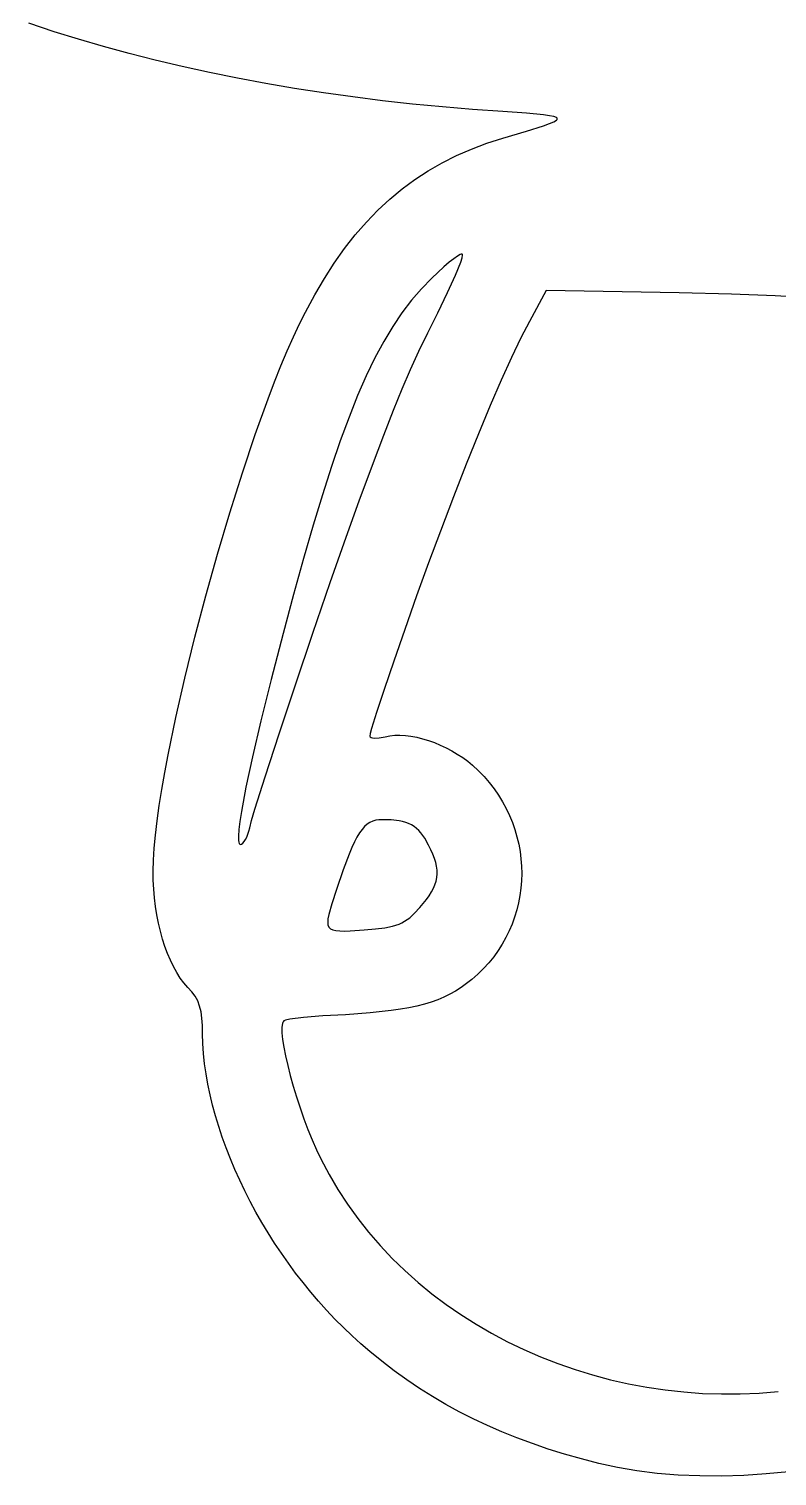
# Model space of a CAD drawing. Extents: x 45 to 4224, y -5292 to 395.
# Drawn here: x 2682 to 3162, y -5292 to -4364 of the extents above; entities that cross this region are included whole.
import ezdxf

# ---------------------------------------------------------------- set-up
doc = ezdxf.new("R2010")
doc.units = 0

msp = doc.modelspace()

# ---------------------------------------------------------------- linework, layer by layer
at = {"layer": 'Layer 1'}
for p, q in [((2698.5402, -4365.928), (2682.414929, -4360.495769)), ((2714.106554, -4370.815214), (2698.5402, -4365.928)), ((2730.128122, -4375.501857), (2714.106554, -4370.815214)), ((2746.576417, -4379.982696), (2730.128122, -4375.501857)), ((2763.42295, -4384.252498), (2746.576417, -4379.982696)), ((2780.639233, -4388.306034), (2763.42295, -4384.252498)), ((2798.196778, -4392.138069), (2780.639233, -4388.306034)), ((2816.067096, -4395.743373), (2798.196778, -4392.138069)), ((2834.2217, -4399.116713), (2816.067096, -4395.743373)), ((2852.6321, -4402.252857), (2834.2217, -4399.116713)), ((2871.269809, -4405.146573), (2852.6321, -4402.252857)), ((2890.106339, -4407.79263), (2871.269809, -4405.146573)), ((2909.1132, -4410.185795), (2890.106339, -4407.79263)), ((2928.261905, -4412.320837), (2909.1132, -4410.185795)), ((2947.523966, -4414.192523), (2928.261905, -4412.320837)), ((2966.870893, -4415.795621), (2947.523966, -4414.192523)), ((2986.2742, -4417.1249), (2966.870893, -4415.795621)), ((3001.510487, -4418.216307), (2986.2742, -4417.1249)), ((3012.39355, -4419.233302), (3001.510487, -4418.216307)), ((3016.202622, -4419.77203), (3012.39355, -4419.233302)), ((3012.39355, -4426.27783), (3016.202622, -4424.892646)), ((3018.923387, -4420.361917), (3016.202622, -4419.77203)), ((3016.202622, -4424.892646), (3018.923387, -4423.698147)), ((3020.555847, -4421.026218), (3018.923387, -4420.361917)), ((3018.923387, -4423.698147), (3020.555847, -4422.671079)), ((3020.963962, -4421.393541), (3020.555847, -4421.026218)), ((3020.555847, -4422.671079), (3020.963962, -4422.213065)), ((3021.1, -4421.788188), (3020.963962, -4421.393541)), ((3020.963962, -4422.213065), (3021.1, -4421.788188)), ((2975.975036, -4437.457377), (2986.2742, -4434.1905)), ((2986.2742, -4434.1905), (3001.510487, -4429.713269)), ((3001.510487, -4429.713269), (3012.39355, -4426.27783)), ((2956.497566, -4445.321272), (2966.053755, -4441.163758)), ((2966.053755, -4441.163758), (2975.975036, -4437.457377)), ((2938.429309, -4455.036206), (2947.293681, -4449.941545)), ((2947.293681, -4449.941545), (2956.497566, -4445.321272)), ((2921.667946, -4466.6952), (2929.891661, -4460.616882)), ((2929.891661, -4460.616882), (2938.429309, -4455.036206)), ((2913.745375, -4473.282788), (2921.667946, -4466.6952)), ((2898.752505, -4488.032282), (2906.111158, -4480.391272)), ((2906.111158, -4480.391272), (2913.745375, -4473.282788)), ((2891.656626, -4496.217444), (2898.752505, -4488.032282)), ((2884.810731, -4504.958386), (2891.656626, -4496.217444)), ((2878.202031, -4514.266735), (2884.810731, -4504.958386)), ((2958.940109, -4508.815276), (2957.129365, -4509.799713)), ((2959.598984, -4508.605017), (2958.940109, -4508.815276)), ((2960.081125, -4508.593584), (2959.598984, -4508.605017)), ((2960.377231, -4508.789115), (2960.081125, -4508.593584)), ((2960.478, -4509.19975), (2960.377231, -4508.789115)), ((2871.817736, -4524.154119), (2878.202031, -4514.266735)), ((2948.422901, -4516.678373), (2940.6342, -4523.88415)), ((2951.796347, -4513.796373), (2948.422901, -4516.678373)), ((2954.723306, -4511.481783), (2951.796347, -4513.796373)), ((2957.129365, -4509.799713), (2954.723306, -4511.481783)), ((2955.814719, -4521.999), (2959.225363, -4513.627419)), ((2959.225363, -4513.627419), (2960.153989, -4510.850834)), ((2960.153989, -4510.850834), (2960.478, -4509.19975)), ((2865.645055, -4534.632164), (2871.817736, -4524.154119)), ((2940.6342, -4523.88415), (2934.013969, -4530.746041)), ((2950.766965, -4533.198306), (2955.814719, -4521.999)), ((2859.6712, -4545.7125), (2865.645055, -4534.632164)), ((2934.013969, -4530.746041), (2927.669882, -4538.149175)), ((2944.603, -4546.10915), (2950.766965, -4533.198306)), ((3014.05596, -4531.82185), (3003.34036, -4551.66565)), ((3099.38406, -4533.40935), (3014.05596, -4531.82185)), ((3132.82075, -4534.2093), (3099.38406, -4533.40935)), ((3160.899641, -4535.344114), (3132.82075, -4534.2093)), ((3171.999735, -4536.002213), (3160.899641, -4535.344114)), ((2855.864426, -4553.282615), (2859.6712, -4545.7125)), ((2921.561827, -4546.188315), (2915.649689, -4554.958222)), ((2927.669882, -4538.149175), (2921.561827, -4546.188315)), ((2938.204958, -4558.911461), (2944.603, -4546.10915)), ((2851.969067, -4561.597015), (2855.864426, -4553.282615)), ((2915.649689, -4554.958222), (2909.893355, -4564.553657)), ((3003.34036, -4551.66565), (2997.824426, -4562.151049)), ((2847.998857, -4570.604684), (2851.969067, -4561.597015)), ((2909.893355, -4564.553657), (2904.252711, -4575.069382)), ((2932.485942, -4570.764995), (2938.204958, -4558.911461)), ((2997.824426, -4562.151049), (2991.73178, -4574.752605)), ((2843.967531, -4580.254609), (2847.998857, -4570.604684)), ((2927.120389, -4582.469704), (2932.485942, -4570.764995)), ((2839.888824, -4590.495775), (2843.967531, -4580.254609)), ((2904.252711, -4575.069382), (2898.687643, -4586.60016)), ((2921.782738, -4594.825537), (2927.120389, -4582.469704)), ((2991.73178, -4574.752605), (2985.118234, -4589.316842)), ((2835.77647, -4601.277169), (2839.888824, -4590.495775)), ((2898.687643, -4586.60016), (2893.158037, -4599.24075)), ((2985.118234, -4589.316842), (2978.039597, -4605.690287)), ((2827.505761, -4624.25658), (2835.77647, -4601.277169)), ((2893.158037, -4599.24075), (2887.623781, -4613.085915)), ((2916.147425, -4608.632448), (2921.782738, -4594.825537)), ((2909.888889, -4624.690386), (2916.147425, -4608.632448)), ((2978.039597, -4605.690287), (2970.551681, -4623.719465)), ((2887.623781, -4613.085915), (2882.04476, -4628.230418)), ((2819.265281, -4648.784728), (2827.505761, -4624.25658)), ((2882.04476, -4628.230418), (2876.38086, -4644.769018)), ((2902.681568, -4643.799303), (2909.888889, -4624.690386)), ((2970.551681, -4623.719465), (2962.710296, -4643.250902)), ((2876.38086, -4644.769018), (2870.591967, -4662.796478)), ((2894.1999, -4666.75915), (2902.681568, -4643.799303)), ((2962.710296, -4643.250902), (2954.571252, -4664.131121)), ((2811.164907, -4674.453501), (2819.265281, -4648.784728)), ((2870.591967, -4662.796478), (2864.637969, -4682.40756)), ((2885.760872, -4690.088102), (2894.1999, -4666.75915)), ((2954.571252, -4664.131121), (2946.19036, -4686.20665)), ((2803.314517, -4700.854784), (2811.164907, -4674.453501)), ((2864.637969, -4682.40756), (2858.478751, -4703.697025)), ((2875.577766, -4719.146861), (2885.760872, -4690.088102)), ((2946.19036, -4686.20665), (2938.662907, -4706.371319)), ((2795.823987, -4727.580463), (2803.314517, -4700.854784)), ((2858.478751, -4703.697025), (2852.074199, -4726.759634)), ((2938.662907, -4706.371319), (2930.916871, -4727.717311)), ((2864.473789, -4751.47978), (2875.577766, -4719.146861)), ((2788.803196, -4754.222424), (2795.823987, -4727.580463)), ((2852.074199, -4726.759634), (2845.3842, -4751.69015)), ((2930.916871, -4727.717311), (2923.32897, -4749.11912)), ((2923.32897, -4749.11912), (2916.275922, -4769.451237)), ((2782.362019, -4780.372554), (2788.803196, -4754.222424)), ((2845.3842, -4751.69015), (2837.728858, -4781.206162)), ((2853.272144, -4784.631212), (2864.473789, -4751.47978)), ((2916.275922, -4769.451237), (2910.134449, -4787.588157)), ((2776.610335, -4805.622738), (2782.362019, -4780.372554)), ((2837.728858, -4781.206162), (2831.171117, -4807.661869)), ((2842.796037, -4816.145512), (2853.272144, -4784.631212)), ((2910.134449, -4787.588157), (2905.281268, -4802.40437)), ((2771.65802, -4829.564864), (2776.610335, -4805.622738)), ((2905.281268, -4802.40437), (2902.093098, -4812.774371)), ((2831.171117, -4807.661869), (2825.766789, -4830.787529)), ((2902.093098, -4812.774371), (2901.241118, -4815.94032)), ((2833.868674, -4843.567033), (2842.796037, -4816.145512)), ((2901.241118, -4815.94032), (2900.94666, -4817.57265)), ((2900.94666, -4817.57265), (2901.145097, -4818.094324)), ((2901.145097, -4818.094324), (2901.715605, -4818.47182)), ((2901.715605, -4818.47182), (2902.620975, -4818.70979)), ((2902.620975, -4818.70979), (2903.824002, -4818.812884)), ((2903.824002, -4818.812884), (2906.974199, -4818.63305)), ((2906.974199, -4818.63305), (2910.86854, -4817.969525)), ((2910.86854, -4817.969525), (2913.807888, -4817.367915)), ((2913.807888, -4817.367915), (2916.951876, -4817.044776)), ((2916.951876, -4817.044776), (2920.272601, -4816.990225)), ((2920.272601, -4816.990225), (2923.742156, -4817.19438)), ((2923.742156, -4817.19438), (2927.332635, -4817.647357)), ((2927.332635, -4817.647357), (2931.016133, -4818.339274)), ((2931.016133, -4818.339274), (2934.764745, -4819.260247)), ((2934.764745, -4819.260247), (2938.550565, -4820.400392)), ((2938.550565, -4820.400392), (2942.345687, -4821.749828)), ((2942.345687, -4821.749828), (2946.122206, -4823.298671)), ((2946.122206, -4823.298671), (2949.852216, -4825.037038)), ((2769.515963, -4840.917869), (2771.65802, -4829.564864)), ((2825.766789, -4830.787529), (2821.571688, -4850.3134)), ((2949.852216, -4825.037038), (2953.507812, -4826.955046)), ((2953.507812, -4826.955046), (2957.061088, -4829.042812)), ((2957.061088, -4829.042812), (2960.484138, -4831.290452)), ((2960.484138, -4831.290452), (2963.749057, -4833.688084)), ((2963.749057, -4833.688084), (2966.82794, -4836.225825)), ((2767.614952, -4851.790817), (2769.515963, -4840.917869)), ((2966.82794, -4836.225825), (2970.64862, -4839.801778)), ((2970.64862, -4839.801778), (2974.222732, -4843.527795)), ((2765.968722, -4862.132693), (2767.614952, -4851.790817)), ((2821.571688, -4850.3134), (2818.641625, -4865.96974)), ((2827.31326, -4864.440128), (2833.868674, -4843.567033)), ((2974.222732, -4843.527795), (2977.550202, -4847.393485)), ((2977.550202, -4847.393485), (2980.630957, -4851.388457)), ((2980.630957, -4851.388457), (2983.464926, -4855.502317)), ((2983.464926, -4855.502317), (2986.052034, -4859.724675)), ((2986.052034, -4859.724675), (2988.392211, -4864.045139)), ((2764.591008, -4871.892483), (2765.968722, -4862.132693)), ((2818.641625, -4865.96974), (2817.668425, -4872.262541)), ((2825.182285, -4871.653626), (2827.31326, -4864.440128)), ((2988.392211, -4864.045139), (2990.485383, -4868.453316)), ((2990.485383, -4868.453316), (2992.331477, -4872.938814)), ((2763.495544, -4881.019173), (2764.591008, -4871.892483)), ((2817.032414, -4877.486806), (2816.74057, -4881.608817)), ((2817.668425, -4872.262541), (2817.032414, -4877.486806)), ((2822.799506, -4880.494327), (2823.436674, -4878.478177)), ((2823.436674, -4878.478177), (2823.95292, -4876.30855)), ((2823.95292, -4876.30855), (2823.953, -4876.30915)), ((2823.953, -4876.30915), (2825.182285, -4871.653626)), ((2894.348125, -4879.583295), (2892.723898, -4882.262978)), ((2895.967699, -4877.340795), (2894.348125, -4879.583295)), ((2897.602969, -4875.502923), (2895.967699, -4877.340795)), ((2899.274282, -4874.03712), (2897.602969, -4875.502923)), ((2901.001984, -4872.910832), (2899.274282, -4874.03712)), ((2902.806425, -4872.091503), (2901.001984, -4872.910832)), ((2904.707951, -4871.546575), (2902.806425, -4872.091503)), ((2906.72691, -4871.243493), (2904.707951, -4871.546575)), ((2908.88365, -4871.1497), (2906.72691, -4871.243493)), ((2914.687931, -4871.327985), (2908.88365, -4871.1497)), ((2919.673664, -4871.906247), (2914.687931, -4871.327985)), ((2921.894456, -4872.365717), (2919.673664, -4871.906247)), ((2923.952468, -4872.949598), (2921.894456, -4872.365717)), ((2925.861653, -4873.666029), (2923.952468, -4872.949598)), ((2927.635963, -4874.52315), (2925.861653, -4873.666029)), ((2929.28935, -4875.529099), (2927.635963, -4874.52315)), ((2930.835768, -4876.692014), (2929.28935, -4875.529099)), ((2932.289169, -4878.020036), (2930.835768, -4876.692014)), ((2933.663505, -4879.521303), (2932.289169, -4878.020036)), ((2934.972728, -4881.203954), (2933.663505, -4879.521303)), ((2992.331477, -4872.938814), (2993.93042, -4877.491243)), ((2993.93042, -4877.491243), (2995.282141, -4882.10021)), ((2762.206305, -4897.169196), (2762.696065, -4889.461749)), ((2762.696065, -4889.461749), (2763.495544, -4881.019173)), ((2816.74057, -4881.608817), (2816.799868, -4884.594857)), ((2816.799868, -4884.594857), (2816.963376, -4885.651351)), ((2816.963376, -4885.651351), (2817.217286, -4886.411207)), ((2817.217286, -4886.411207), (2817.56247, -4886.870212)), ((2817.56247, -4886.870212), (2817.9998, -4887.02415)), ((2817.9998, -4887.02415), (2818.776498, -4886.807884)), ((2818.776498, -4886.807884), (2819.599704, -4886.186992)), ((2819.599704, -4886.186992), (2820.441513, -4885.203332)), ((2820.441513, -4885.203332), (2821.27402, -4883.898762)), ((2821.27402, -4883.898762), (2822.069319, -4882.315141)), ((2822.069319, -4882.315141), (2822.799506, -4880.494327)), ((2889.380097, -4889.064116), (2887.619828, -4893.250685)), ((2891.074671, -4885.412399), (2889.380097, -4889.064116)), ((2892.723898, -4882.262978), (2891.074671, -4885.412399)), ((2936.230792, -4883.076128), (2934.972728, -4881.203954)), ((2938.64925, -4887.4216), (2936.230792, -4883.076128)), ((2940.165243, -4890.396326), (2938.64925, -4887.4216)), ((2995.282141, -4882.10021), (2996.386566, -4886.755323)), ((2996.386566, -4886.755323), (2997.243622, -4891.44619)), ((2762.04, -4904.0905), (2762.206305, -4897.169196)), ((2887.619828, -4893.250685), (2883.820814, -4903.358602)), ((2941.438227, -4893.229781), (2940.165243, -4890.396326)), ((2942.46704, -4895.938824), (2941.438227, -4893.229781)), ((2943.25052, -4898.540316), (2942.46704, -4895.938824)), ((2943.787502, -4901.051114), (2943.25052, -4898.540316)), ((2997.243622, -4891.44619), (2997.853238, -4896.16242)), ((2997.853238, -4896.16242), (2998.21534, -4900.893621)), ((2762.14135, -4909.872907), (2762.04, -4904.0905)), ((2883.820814, -4903.358602), (2879.51485, -4915.9966)), ((2944.076826, -4903.48808), (2943.787502, -4901.051114)), ((2943.907844, -4908.20795), (2944.117327, -4905.868072)), ((2944.117327, -4905.868072), (2944.076826, -4903.48808)), ((2998.329856, -4905.6294), (2998.196712, -4910.359366)), ((2998.21534, -4900.893621), (2998.329856, -4905.6294)), ((2762.441524, -4915.598339), (2762.14135, -4909.872907)), ((2762.934709, -4921.247029), (2762.441524, -4915.598339)), ((2879.51485, -4915.9966), (2876.538286, -4925.162691)), ((2940.546809, -4917.503509), (2941.767858, -4915.155493)), ((2941.767858, -4915.155493), (2942.734272, -4912.834801)), ((2942.734272, -4912.834801), (2943.447213, -4910.524573)), ((2943.447213, -4910.524573), (2943.907844, -4908.20795)), ((2997.815837, -4915.073127), (2997.187158, -4919.760292)), ((2998.196712, -4910.359366), (2997.815837, -4915.073127)), ((2763.615091, -4926.799213), (2762.934709, -4921.247029)), ((2876.538286, -4925.162691), (2874.60352, -4932.026602)), ((2933.093, -4927.506), (2937.336152, -4922.34895)), ((2937.336152, -4922.34895), (2939.069961, -4919.895709)), ((2939.069961, -4919.895709), (2940.546809, -4917.503509)), ((2996.310601, -4924.410468), (2995.186095, -4929.013263)), ((2997.187158, -4919.760292), (2996.310601, -4924.410468)), ((2764.476857, -4932.235122), (2763.615091, -4926.799213)), ((2765.514193, -4937.534992), (2764.476857, -4932.235122)), ((2874.096575, -4934.68971), (2873.933794, -4936.89064)), ((2874.60352, -4932.026602), (2874.096575, -4934.68971)), ((2923.256395, -4936.317092), (2926.507362, -4934.035836)), ((2926.507362, -4934.035836), (2929.70253, -4931.131362)), ((2929.70253, -4931.131362), (2933.09305, -4927.506)), ((2933.09305, -4927.506), (2933.093, -4927.506)), ((2993.813567, -4933.558286), (2992.192943, -4938.035144)), ((2995.186095, -4929.013263), (2993.813567, -4933.558286)), ((2766.721287, -4942.679057), (2765.514193, -4937.534992)), ((2768.092325, -4947.64755), (2766.721287, -4942.679057)), ((2873.933794, -4936.89064), (2874.143085, -4938.667178)), ((2874.143085, -4938.667178), (2874.752351, -4940.057112)), ((2874.752351, -4940.057112), (2875.789499, -4941.098233)), ((2875.789499, -4941.098233), (2877.282433, -4941.828328)), ((2877.282433, -4941.828328), (2879.259059, -4942.285184)), ((2879.259059, -4942.285184), (2881.747282, -4942.506592)), ((2881.747282, -4942.506592), (2884.775007, -4942.530339)), ((2884.775007, -4942.530339), (2888.37014, -4942.394214)), ((2888.37014, -4942.394214), (2897.37425, -4941.7935)), ((2897.37425, -4941.7935), (2904.671491, -4941.163306)), ((2904.671491, -4941.163306), (2910.657175, -4940.398237)), ((2910.657175, -4940.398237), (2915.582452, -4939.400624)), ((2915.582452, -4939.400624), (2919.698475, -4938.072799)), ((2919.698475, -4938.072799), (2921.531501, -4937.254535)), ((2921.531501, -4937.254535), (2923.256395, -4936.317092)), ((2990.324152, -4942.433447), (2988.207121, -4946.742801)), ((2992.192943, -4938.035144), (2990.324152, -4942.433447)), ((2769.621493, -4952.420706), (2768.092325, -4947.64755)), ((2771.302979, -4956.978758), (2769.621493, -4952.420706)), ((2985.841776, -4950.952816), (2983.228046, -4955.053099)), ((2988.207121, -4946.742801), (2985.841776, -4950.952816)), ((2773.130968, -4961.30194), (2771.302979, -4956.978758)), ((2775.099647, -4965.370488), (2773.130968, -4961.30194)), ((2977.255137, -4962.882903), (2973.895814, -4966.59164)), ((2980.365857, -4959.033259), (2977.255137, -4962.882903)), ((2983.228046, -4955.053099), (2980.365857, -4959.033259)), ((2777.203203, -4969.164633), (2775.099647, -4965.370488)), ((2779.435823, -4972.664611), (2777.203203, -4969.164633)), ((2781.791693, -4975.850655), (2779.435823, -4972.664611)), ((2970.287814, -4970.149078), (2966.431065, -4973.544825)), ((2973.895814, -4966.59164), (2970.287814, -4970.149078)), ((2784.265, -4978.703), (2781.791693, -4975.850655)), ((2786.83926, -4981.512124), (2784.265, -4978.703)), ((2788.93448, -4984.358458), (2786.83926, -4981.512124)), ((2955.90991, -4980.994684), (2952.273793, -4983.05125)), ((2959.452426, -4978.732897), (2955.90991, -4980.994684)), ((2962.944944, -4976.25368), (2959.452426, -4978.732897)), ((2966.431065, -4973.544825), (2962.944944, -4976.25368)), ((2790.592519, -4987.353622), (2788.93448, -4984.358458)), ((2791.855233, -4990.609237), (2790.592519, -4987.353622)), ((2792.76448, -4994.236923), (2791.855233, -4990.609237)), ((2931.163147, -4990.683064), (2926.049794, -4991.764684)), ((2935.92129, -4989.469475), (2931.163147, -4990.683064)), ((2940.367825, -4988.111707), (2935.92129, -4989.469475)), ((2944.546352, -4986.597553), (2940.367825, -4988.111707)), ((2948.500474, -4984.914804), (2944.546352, -4986.597553)), ((2952.273793, -4983.05125), (2948.500474, -4984.914804)), ((2793.362118, -4998.348298), (2792.76448, -4994.236923)), ((2793.690006, -5003.054984), (2793.362118, -4998.348298)), ((2845.317721, -5000.792605), (2844.967161, -5001.713673)), ((2845.781065, -5000.135475), (2845.317721, -5000.792605)), ((2846.98176, -4999.655658), (2845.781065, -5000.135475)), ((2849.582373, -4999.124682), (2846.98176, -4999.655658)), ((2858.332228, -4998.00227), (2849.582373, -4999.124682)), ((2870.728376, -4996.954273), (2858.332228, -4998.00227)), ((2885.468565, -4996.166725), (2870.728376, -4996.954273)), ((2901.172244, -4995.015641), (2885.468565, -4996.166725)), ((2914.583049, -4993.58085), (2901.172244, -4995.015641)), ((2920.537628, -4992.726543), (2914.583049, -4993.58085)), ((2926.049794, -4991.764684), (2920.537628, -4992.726543)), ((2793.79, -5008.4686), (2793.690006, -5003.054984)), ((2793.956606, -5014.738628), (2793.79, -5008.4686)), ((2844.967161, -5001.713673), (2844.59044, -5004.29646)), ((2844.59044, -5004.29646), (2844.622996, -5007.781518)), ((2844.622996, -5007.781518), (2845.036924, -5012.066526)), ((2794.378645, -5021.114902), (2793.956606, -5014.738628)), ((2845.036924, -5012.066526), (2845.804319, -5017.049165)), ((2845.804319, -5017.049165), (2846.897276, -5022.627117)), ((2795.051101, -5027.587392), (2794.378645, -5021.114902)), ((2795.968962, -5034.146071), (2795.051101, -5027.587392)), ((2846.897276, -5022.627117), (2848.287889, -5028.698062)), ((2848.287889, -5028.698062), (2849.948252, -5035.159681)), ((2797.127213, -5040.780909), (2795.968962, -5034.146071)), ((2849.948252, -5035.159681), (2851.850462, -5041.909655)), ((2798.520839, -5047.481879), (2797.127213, -5040.780909)), ((2851.850462, -5041.909655), (2853.966612, -5048.845663)), ((2800.144828, -5054.238952), (2798.520839, -5047.481879)), ((2801.994164, -5061.042098), (2800.144828, -5054.238952)), ((2853.966612, -5048.845663), (2856.268797, -5055.865387)), ((2856.268797, -5055.865387), (2858.729112, -5062.866509)), ((2804.063834, -5067.881291), (2801.994164, -5061.042098)), ((2858.729112, -5062.866509), (2861.319651, -5069.746707)), ((2806.348824, -5074.7465), (2804.063834, -5067.881291)), ((2808.844119, -5081.627697), (2806.348824, -5074.7465)), ((2861.319651, -5069.746707), (2864.01251, -5076.403664)), ((2811.544706, -5088.514855), (2808.844119, -5081.627697)), ((2864.01251, -5076.403664), (2866.779783, -5082.73506)), ((2866.779783, -5082.73506), (2869.593565, -5088.638575)), ((2814.44557, -5095.397944), (2811.544706, -5088.514855)), ((2869.593565, -5088.638575), (2874.816168, -5098.621663)), ((2817.541698, -5102.266935), (2814.44557, -5095.397944)), ((2820.828075, -5109.111801), (2817.541698, -5102.266935)), ((2874.816168, -5098.621663), (2880.501825, -5108.325556)), ((2824.299687, -5115.922512), (2820.828075, -5109.111801)), ((2880.501825, -5108.325556), (2886.634548, -5117.74313)), ((2827.951521, -5122.689041), (2824.299687, -5115.922512)), ((2886.634548, -5117.74313), (2893.19835, -5126.867264)), ((2831.778562, -5129.401358), (2827.951521, -5122.689041)), ((2835.775795, -5136.049435), (2831.778562, -5129.401358)), ((2893.19835, -5126.867264), (2900.177244, -5135.690837)), ((2839.938208, -5142.623244), (2835.775795, -5136.049435)), ((2900.177244, -5135.690837), (2907.555241, -5144.206726)), ((2844.260786, -5149.112755), (2839.938208, -5142.623244)), ((2848.738514, -5155.50794), (2844.260786, -5149.112755)), ((2907.555241, -5144.206726), (2915.316355, -5152.40781)), ((2853.366379, -5161.798772), (2848.738514, -5155.50794)), ((2915.316355, -5152.40781), (2923.444598, -5160.286966)), ((2858.139367, -5167.97522), (2853.366379, -5161.798772)), ((2923.444598, -5160.286966), (2931.923982, -5167.837072)), ((2931.923982, -5167.837072), (2940.73852, -5175.051008)), ((2863.052464, -5174.027257), (2858.139367, -5167.97522)), ((2868.100655, -5179.944855), (2863.052464, -5174.027257)), ((2940.73852, -5175.051008), (2949.872224, -5181.92165)), ((2873.278927, -5185.717983), (2868.100655, -5179.944855)), ((2878.582265, -5191.336615), (2873.278927, -5185.717983)), ((2949.872224, -5181.92165), (2959.309107, -5188.441878)), ((2884.005655, -5196.790721), (2878.582265, -5191.336615)), ((2959.309107, -5188.441878), (2969.033181, -5194.604568)), ((2969.033181, -5194.604568), (2979.02846, -5200.4026)), ((2889.544084, -5202.070273), (2884.005655, -5196.790721)), ((2895.192537, -5207.165242), (2889.544084, -5202.070273)), ((2979.02846, -5200.4026), (2989.278954, -5205.828851)), ((2900.946, -5212.0656), (2895.192537, -5207.165242)), ((2908.734287, -5218.396701), (2900.946, -5212.0656)), ((2989.278954, -5205.828851), (2999.768677, -5210.8762)), ((2999.768677, -5210.8762), (3010.481642, -5215.537524)), ((2916.631875, -5224.447007), (2908.734287, -5218.396701)), ((3010.481642, -5215.537524), (3021.401861, -5219.805702)), ((3021.401861, -5219.805702), (3032.513345, -5223.673612)), ((2924.655041, -5230.224073), (2916.631875, -5224.447007)), ((2932.820062, -5235.735459), (2924.655041, -5230.224073)), ((3032.513345, -5223.673612), (3043.800109, -5227.134132)), ((3043.800109, -5227.134132), (3055.246164, -5230.180139)), ((3055.246164, -5230.180139), (3066.835522, -5232.804513)), ((3066.835522, -5232.804513), (3078.552197, -5235.000131)), ((2941.143217, -5240.988722), (2932.820062, -5235.735459)), ((2949.640781, -5245.99142), (2941.143217, -5240.988722)), ((3078.552197, -5235.000131), (3090.380201, -5236.759872)), ((3090.380201, -5236.759872), (3102.303546, -5238.076613)), ((3102.303546, -5238.076613), (3114.306245, -5238.943232)), ((3114.306245, -5238.943232), (3126.372309, -5239.352609)), ((3126.372309, -5239.352609), (3138.485753, -5239.29762)), ((3138.485753, -5239.29762), (3150.630588, -5238.771144)), ((3150.630588, -5238.771144), (3162.790827, -5237.766059)), ((2958.329033, -5250.75111), (2949.640781, -5245.99142)), ((2967.22425, -5255.27535), (2958.329033, -5250.75111)), ((2976.342709, -5259.571698), (2967.22425, -5255.27535)), ((2985.700687, -5263.647711), (2976.342709, -5259.571698)), ((2995.314463, -5267.510948), (2985.700687, -5263.647711)), ((3005.200313, -5271.168966), (2995.314463, -5267.510948)), ((3015.374514, -5274.629322), (3005.200313, -5271.168966)), ((3025.853344, -5277.899575), (3015.374514, -5274.629322)), ((3036.65308, -5280.987281), (3025.853344, -5277.899575)), ((3047.79, -5283.9), (3036.65308, -5280.987281)), ((3053.673907, -5285.282708), (3047.788635, -5283.89779)), ((3047.788635, -5283.89779), (3047.79, -5283.9)), ((3059.714544, -5286.535803), (3053.673907, -5285.282708)), ((3065.900808, -5287.657802), (3059.714544, -5286.535803)), ((3072.222962, -5288.649432), (3065.900808, -5287.657802)), ((3085.235988, -5290.244488), (3072.222962, -5288.649432)), ((3098.675721, -5291.326787), (3085.235988, -5290.244488)), ((3112.464259, -5291.90214), (3098.675721, -5291.326787)), ((3126.523702, -5291.976362), (3112.464259, -5291.90214)), ((3140.776149, -5291.555266), (3126.523702, -5291.976362)), ((3155.143697, -5290.644665), (3140.776149, -5291.555266)), ((3169.548447, -5289.250373), (3155.143697, -5290.644665))]:
    msp.add_line(p, q, dxfattribs=at)

doc.saveas('drawing.dxf')
